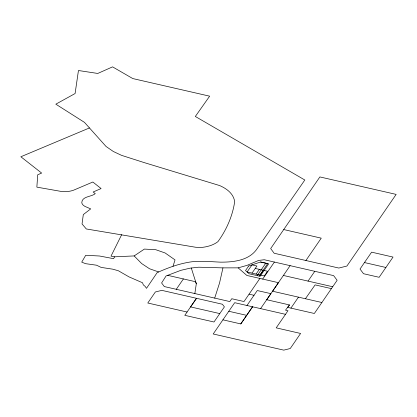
<?xml version="1.0" encoding="UTF-8"?>
<svg xmlns="http://www.w3.org/2000/svg" width="417" height="417" viewBox="0 0 417 417"><rect width="100%" height="100%" fill="white"/><g stroke="black" fill="none" stroke-linecap="round" stroke-linejoin="round"><path stroke-width="0.63" d="M194.843 293.568L196.303 283.779L195.667 281.746L167.697 275.335L166.081 275.955L161.608 282.955L164.298 286.562L229.793 301.559L231.748 298.734L244.008 301.538L259.88 278.436M260.589 308.627L266.708 299.729L289.492 304.942L287.647 307.371L314.345 313.48L337.134 280.287L333.621 275.621L264.3 259.744L258.644 260.432L247.02 265.374L238.164 267.855L222.954 267.876L219.55 283.002L214.692 298.108M173.019 266.265L175.025 259.885L165.132 252.978L155.776 249.71L144.376 249.085L134.159 255.929L114.623 256.809L111.011 256.147L121.691 234.63M114.623 256.809L113.617 258.67L99.501 256.002L85.72 255.282L81.722 262.137L85.584 263.674L96.546 265.202L101.133 267.401L112.684 269.163L118.313 270.732L129.051 276.904L142.52 282.752L143.318 284.868L145.199 286.458L146.508 288.335L157.245 272.494L158.668 271.962C169.276 267.255 180.201 263.382 191.742 261.782C201.354 260.761 210.992 261.704 220.609 262.152C233.708 262.215 249.423 260.489 257.253 248.506L304.827 180.008L195.333 116.473L209.647 96.171L132.778 78.563L112.569 66.866L97.755 73.449L78.448 70.515L75.096 93.538L55.821 104.177L84.463 122.363L106.043 146.461L113.315 151.48L121.514 155.338L143.839 162.489L219.639 185.56C226.619 188.573 233.567 193.608 234.677 201.682C232.582 216.042 226.436 229.991 217.929 241.646A25.229 14.564 0 0 1 200.775 247.495L195.693 247.26L86.293 228.959L82.045 223.929L83.306 214.583L90.703 208.891L84.839 206.347L83.327 205.263A10.284 5.937 0 0 1 81.784 202.615C82.04 196.12 91.61 196.939 95.264 193.624L93.147 191.997L101.091 188.552L92.85 182.015L73.486 190.23C69.488 191.653 65.146 191.961 60.955 191.382L36.858 187.139L37.718 174.775L41.643 173.065L20.85 156.761L89.457 127.941M246.958 305.505L257.263 290.55L270.894 293.641L266.708 299.729L290.128 265.66M285.52 314.329L234.688 302.69L213.207 333.981L283.774 350.134L290.253 348.523L300.594 333.459L276.21 327.856L287.985 310.717L285.52 310.154L289.492 304.942M364.458 262.554L360.022 269.043L363.494 273.708L379.142 277.295L393.033 257.075L371.62 252.16L364.458 262.554L385.887 267.474M240.791 323.926L252.551 306.776L240.791 323.926L222.928 319.839M176.271 289.304L183.397 278.947M219.775 313.589L213.994 322.002L184.794 315.33L196.501 298.311L190.585 306.907L219.775 313.589L224.398 306.876L222.402 304.243L161.832 290.362L155.364 291.978L147.78 303.008L187.082 312.02M283.727 229.553L270.669 248.574L274.146 253.239L338.818 268.048L346.913 266.036L396.15 194.395L319.881 176.933L283.727 229.553L321.252 238.154L305.89 260.521M256.085 274.089L259.332 269.361M257.221 275.627L265.749 263.221M259.129 276.064L267.657 263.659L260.516 262.022M260.177 275.027L263.429 270.299M262.694 279.067L274.391 262.058M308.043 281.1L314.783 271.305M290.925 308.116L298.452 297.154M305.416 298.744L315.106 284.889L331.406 288.627M167.697 275.335L180.853 270.331L190.261 268.136L198.622 267.208L222.954 267.876M255.24 268.423L267.521 271.238L264.274 275.965L251.988 273.151L256.898 266.015L251.983 264.889L247.109 271.978L252.019 273.104M283.398 275.46L332.688 286.734M321.872 302.502L272.562 291.228L278.431 282.674L246.859 275.449L238.164 267.855M249.079 294.167L254.026 295.299M228.808 311.264L246.687 315.356M158.668 271.962L149.536 268.762L141.686 263.57L134.159 255.929M191.309 268.022L196.303 283.779M248.678 265.999L245.519 270.591L249.173 273.781L260.099 276.289L268.673 263.825L260.635 261.98L248.678 265.999"/></g></svg>
